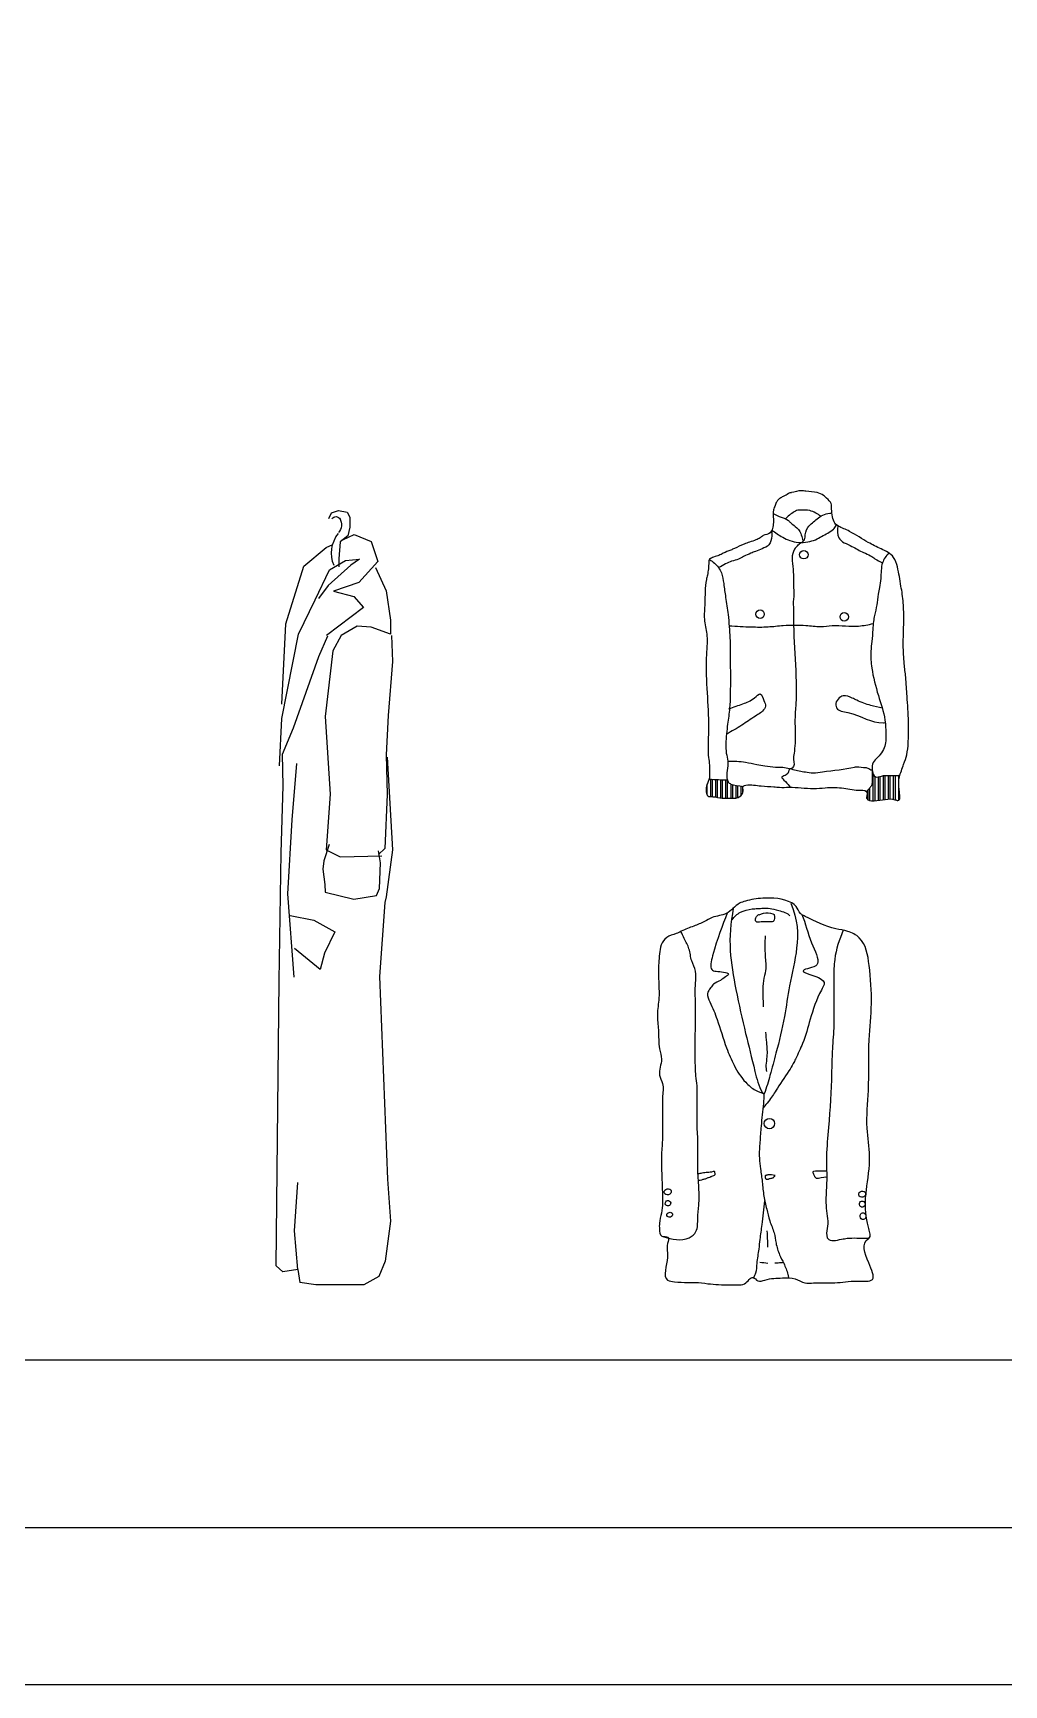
# Model space of a CAD drawing. Header units: inches. Extents: x 8.4 to 50.9, y 14.4 to 39.2.
# Drawn here: x 36.803 to 38.807, y 14.425 to 17.839 of the extents above; entities that cross this region are included whole.
import ezdxf

# ---------------------------------------------------------------- set-up
doc = ezdxf.new("R2010")
doc.units = ezdxf.units.IN
doc.header["$MEASUREMENT"] = 0
for name, color, linetype in [('02', 2, 'Continuous'), ('1', 1, 'Continuous'), ('8', 8, 'Continuous'), ('kadrbm', 4, 'Continuous')]:
    doc.layers.add(name, color=color, linetype=linetype)
pattern_1 = [(90, (37.782188, 15.220647), (-0.010493644, 8e-19), []), (90, (37.785686, 15.224145), (-0.010493644, 8e-19), [])]

# ---------------------------------------------------------------- blocks, each defined once
blk = doc.blocks.new('kadrbm')
at = {"layer": 'kadrbm', "color": 4}
blk.add_lwpolyline([(0, 0), (0, 24.7972), (21, 24.7972), (21, 0), (0, 0)], close=True, dxfattribs=at)
blk.add_lwpolyline([(20.6631, 0.3257), (20.6631, 24.4603), (0.3369, 24.4603), (0.3369, 0.3257), (20.6631, 0.3257)], dxfattribs=at)

msp = doc.modelspace()

# ---------------------------------------------------------------- hatches: boundary and pattern name
at = {"layer": '8'}
h = msp.add_hatch(dxfattribs=at)
h.set_pattern_fill('ANSI32', color=256, scale=0.001102, angle=45, style=0)
h.set_pattern_definition(pattern_1)
edge = h.paths.add_edge_path()
edge.add_spline(control_points=[(38.2363, 16.2954), (38.2315, 16.2959), (38.2222, 16.2952), (38.2055, 16.2964), (38.1989, 16.297)], knot_values=[8.731949, 8.731949, 8.731949, 8.731949, 13.497969, 16.69904, 16.69904, 16.69904, 16.69904], degree=3, periodic=0)
edge.add_spline(control_points=[(38.1989, 16.297), (38.1976, 16.2926), (38.1938, 16.2863), (38.192, 16.2743), (38.1922, 16.2671), (38.1977, 16.2602), (38.2096, 16.2614), (38.2237, 16.2564), (38.2395, 16.2578), (38.2512, 16.2569), (38.2628, 16.2597), (38.2715, 16.2699), (38.268, 16.2794), (38.2688, 16.2816)], knot_values=[195.318411, 195.318411, 195.318411, 195.318411, 199.110348, 201.048487, 205.229399, 206.079488, 209.123723, 214.844296, 219.030119, 221.693821, 224.463868, 228.576579, 230.954341, 230.954341, 230.954341, 230.954341], degree=3, periodic=0)
edge.add_spline(control_points=[(38.2688, 16.2816), (38.2599, 16.2831), (38.2472, 16.2837), (38.2383, 16.2897), (38.2367, 16.294), (38.2363, 16.2954)], knot_values=[139.497198, 139.497198, 139.497198, 139.497198, 146.754064, 149.138967, 150.296149, 150.296149, 150.296149, 150.296149], degree=3, periodic=0)
h = msp.add_hatch(dxfattribs=at)
h.set_pattern_fill('ANSI32', color=256, scale=0.001102, angle=45, style=0)
h.set_pattern_definition(pattern_1)
edge = h.paths.add_edge_path()
edge.add_spline(control_points=[(38.5928, 16.305), (38.5902, 16.3046), (38.5778, 16.3032), (38.5616, 16.3068), (38.539, 16.2976), (38.5366, 16.3093), (38.5353, 16.3161)], knot_values=[0.182308, 0.182308, 0.182308, 0.182308, 2.337761, 10.606332, 14.11268, 18.581583, 18.581583, 18.581583, 18.581583], degree=3, periodic=0)
edge.add_spline(control_points=[(38.5353, 16.3161), (38.5354, 16.3098), (38.5348, 16.2992), (38.5361, 16.285), (38.5293, 16.2775), (38.5258, 16.2735), (38.5239, 16.2712)], knot_values=[131.838767, 131.838767, 131.838767, 131.838767, 136.996501, 140.737997, 142.600226, 145.013389, 145.013389, 145.013389, 145.013389], degree=3, periodic=0)
edge.add_spline(control_points=[(38.5239, 16.2712), (38.5247, 16.2703), (38.5259, 16.267), (38.5237, 16.2588), (38.5237, 16.2588), (38.5256, 16.2485), (38.5635, 16.2551), (38.5758, 16.257), (38.5957, 16.249), (38.5893, 16.2801), (38.59, 16.2942), (38.5924, 16.3037), (38.5928, 16.305)], knot_values=[300.34562, 300.34562, 300.34562, 300.34562, 301.399788, 303.337925, 304.098985, 304.859152, 313.644269, 319.402602, 320.971454, 326.872387, 333.75608, 334.824843, 334.824843, 334.824843, 334.824843], degree=3, periodic=0)

# ---------------------------------------------------------------- linework, layer by layer
at = {"layer": '02'}
for p, q in [((37.4133, 16.8352), (37.4187, 16.8472)), ((37.4187, 16.8472), (37.4333, 16.8522)), ((37.4333, 16.8522), (37.4515, 16.8482)), ((37.4515, 16.8482), (37.4569, 16.8382)), ((37.4569, 16.8382), (37.4569, 16.8172)), ((37.4524, 16.7992), (37.4369, 16.7872)), ((37.4425, 16.7915), (37.4655, 16.8023)), ((37.4569, 16.8172), (37.4524, 16.7992)), ((37.4655, 16.8023), (37.5008, 16.7877)), ((37.3618, 16.7367), (37.4081, 16.7756)), ((37.4081, 16.7756), (37.4216, 16.7818)), ((37.4369, 16.7872), (37.4342, 16.7522)), ((37.5008, 16.7877), (37.5145, 16.7464)), ((37.3248, 16.6175), (37.3618, 16.7367)), ((37.3855, 16.6676), (37.4148, 16.7295)), ((37.4589, 16.7392), (37.4119, 16.6967)), ((37.4148, 16.7295), (37.4479, 16.7489)), ((37.4342, 16.7522), (37.4342, 16.7352)), ((37.4479, 16.7489), (37.4765, 16.7513)), ((37.4765, 16.7513), (37.4589, 16.7392)), ((37.5145, 16.7464), (37.4757, 16.703)), ((37.5101, 16.7343), (37.5317, 16.6858)), ((37.4119, 16.6967), (37.3921, 16.67)), ((37.4757, 16.703), (37.4231, 16.6853)), ((37.3508, 16.596), (37.3855, 16.6676)), ((37.4231, 16.6853), (37.4654, 16.6744)), ((37.4654, 16.6744), (37.4847, 16.6514)), ((37.5317, 16.6858), (37.5405, 16.6251)), ((37.4847, 16.6514), (37.4087, 16.5936)), ((37.5405, 16.6251), (37.5405, 16.596)), ((37.3161, 16.4514), (37.3248, 16.6175)), ((37.3161, 16.4223), (37.3508, 16.596)), ((37.3927, 16.5499), (37.4113, 16.5927)), ((37.439, 16.5935), (37.4214, 16.562)), ((37.4721, 16.613), (37.439, 16.5935)), ((37.5008, 16.6105), (37.4721, 16.613)), ((37.5405, 16.596), (37.5008, 16.6105)), ((37.5427, 16.5935), (37.5449, 16.5401)), ((37.4214, 16.562), (37.4059, 16.4261)), ((37.3404, 16.4029), (37.3927, 16.5499)), ((37.5449, 16.5401), (37.5361, 16.4285)), ((37.3115, 16.324), (37.3161, 16.4223)), ((37.4059, 16.4261), (37.4165, 16.266)), ((37.5361, 16.4285), (37.5315, 16.3473)), ((37.3181, 16.3483), (37.3404, 16.4029)), ((37.3194, 16.283), (37.3181, 16.3483)), ((37.3468, 16.3289), (37.3371, 16.2126)), ((37.5315, 16.3473), (37.5337, 16.2648)), ((37.5337, 16.3424), (37.5447, 16.1507)), ((37.315, 16.1447), (37.3194, 16.283)), ((37.4165, 16.266), (37.4079, 16.1507)), ((37.5337, 16.2648), (37.5293, 16.1531)), ((37.3371, 16.2126), (37.3282, 16.0597)), ((37.4143, 16.1617), (37.4032, 16.1277)), ((37.4079, 16.1507), (37.4366, 16.1361)), ((37.5293, 16.1531), (37.516, 16.141)), ((37.5204, 16.124), (37.516, 16.1483)), ((37.5447, 16.1507), (37.5315, 16.0536)), ((37.3106, 15.8801), (37.315, 16.1447)), ((37.4032, 16.1277), (37.401, 16.1107)), ((37.4366, 16.1361), (37.5226, 16.1386)), ((37.5182, 16.0706), (37.5204, 16.124)), ((37.401, 16.1107), (37.4055, 16.0792)), ((37.4055, 16.0792), (37.4057, 16.0633)), ((37.3282, 16.0597), (37.3415, 15.8874)), ((37.4057, 16.0633), (37.4653, 16.0488)), ((37.4653, 16.0488), (37.5116, 16.056)), ((37.5116, 16.056), (37.5182, 16.0706)), ((37.5315, 16.0536), (37.5293, 16.0415)), ((37.3338, 16.0148), (37.3822, 16.0051)), ((37.5293, 16.0415), (37.5182, 15.8886)), ((37.3822, 16.0051), (37.4261, 15.981)), ((37.4261, 15.981), (37.4042, 15.9374)), ((37.3954, 15.9036), (37.3426, 15.9471)), ((37.4042, 15.9374), (37.3954, 15.9036)), ((37.305, 15.2908), (37.3106, 15.8801)), ((37.5182, 15.8886), (37.5345, 15.4704)), ((37.5345, 15.4704), (37.5411, 15.383)), ((37.3425, 15.3636), (37.3491, 15.4631)), ((37.3493, 15.2835), (37.3425, 15.3636)), ((37.5411, 15.383), (37.53, 15.3005)), ((37.53, 15.3005), (37.5168, 15.2689)), ((37.3182, 15.2787), (37.305, 15.2908)), ((37.3491, 15.2835), (37.3182, 15.2787)), ((37.3491, 15.2835), (37.3535, 15.2568)), ((37.5168, 15.2689), (37.4859, 15.252)), ((37.3866, 15.252), (37.3535, 15.2568)), ((37.4859, 15.252), (37.3866, 15.252))]:
    msp.add_line(p, q, dxfattribs=at)
for centre, radius in [((38.3943, 16.7606), 0.00876), ((38.3039, 16.6376), 0.00876), ((38.4778, 16.6321), 0.00876), ((38.3231, 15.5849), 0.0107)]:
    msp.add_circle(centre, radius, dxfattribs=at)
at = {"layer": '02', "extrusion": (0, 0, -1)}
for centre, major_axis, start_param, end_param in [((37.4279, 16.827), (0, 0.0122), 5.445493, 7.226045), ((37.4197, 16.8224), (0, 0.022), 0.949628, 2.398127), ((37.4737, 16.7637), (0, 0.0602), 4.274758, 5.450762)]:
    msp.add_ellipse(centre, major_axis=major_axis, ratio=0.909091, start_param=start_param, end_param=end_param, dxfattribs=at)
at = {"layer": '02'}
for centre, major_axis, ratio in [((38.1132, 15.444), (0.00726, 0.00174), 0.841188), ((38.5148, 15.4392), (-0.00725, -0.00167), 0.839764), ((38.1138, 15.4204), (0.00552, 0.00101), 0.997842), ((38.1173, 15.3966), (0.00581, 0.00159), 0.848567), ((38.5148, 15.4186), (0.0012, -0.00621), 0.928429), ((38.5165, 15.3937), (0.00088, -0.00705), 0.843991)]:
    msp.add_ellipse(centre, major_axis=major_axis, ratio=ratio, dxfattribs=at)
for points, knots in [([(38.3447, 16.8774), (38.3447, 16.8774), (38.3415, 16.8748), (38.3376, 16.8695), (38.3354, 16.8617), (38.3292, 16.8507), (38.332, 16.8353), (38.3311, 16.8211), (38.3287, 16.8112), (38.3229, 16.8028), (38.3117, 16.8022), (38.3039, 16.7948), (38.2944, 16.7908), (38.2826, 16.7865), (38.2676, 16.7815), (38.2551, 16.7751), (38.2407, 16.7689), (38.23, 16.765), (38.219, 16.7587), (38.2106, 16.7573), (38.1978, 16.7511), (38.198, 16.7428), (38.1973, 16.7312), (38.1957, 16.7199), (38.1894, 16.6963), (38.1911, 16.6653), (38.1869, 16.6275), (38.1955, 16.5963), (38.1941, 16.5695), (38.1903, 16.5051), (38.1997, 16.4365), (38.1963, 16.37), (38.1967, 16.3428), (38.2002, 16.3255), (38.1989, 16.3115), (38.2005, 16.2969), (38.1939, 16.2871), (38.192, 16.2743), (38.1922, 16.2671), (38.1977, 16.2602), (38.2096, 16.2614), (38.2237, 16.2564), (38.2395, 16.2578), (38.2512, 16.2569), (38.2628, 16.2597), (38.2717, 16.2703), (38.2666, 16.2828), (38.2839, 16.2865), (38.3029, 16.2821), (38.3292, 16.2817), (38.3464, 16.2792), (38.3731, 16.2813), (38.4053, 16.276), (38.4366, 16.2788), (38.4636, 16.2807), (38.4887, 16.2755), (38.51, 16.2731), (38.528, 16.2746), (38.5237, 16.2588), (38.5237, 16.2588), (38.5256, 16.2485), (38.5635, 16.2551), (38.5758, 16.257), (38.5957, 16.249), (38.5893, 16.2801), (38.5902, 16.3003), (38.6002, 16.3262), (38.6077, 16.3481), (38.6101, 16.3692), (38.6102, 16.3919), (38.6106, 16.4241), (38.6076, 16.4635), (38.6053, 16.5036), (38.601, 16.5384), (38.599, 16.5719), (38.6004, 16.6073), (38.6009, 16.6427), (38.599, 16.6726), (38.5934, 16.7035), (38.5895, 16.7293), (38.5806, 16.7598), (38.5538, 16.7725), (38.5225, 16.7872), (38.4965, 16.8062), (38.4681, 16.8178), (38.4547, 16.8265), (38.4509, 16.8503), (38.4522, 16.8679), (38.443, 16.8754), (38.4334, 16.8845), (38.4195, 16.8909), (38.403, 16.8909), (38.3853, 16.894), (38.3758, 16.8899), (38.3686, 16.8891)], [13.762562, 13.762562, 13.762562, 13.762562, 14.801394, 16.490247, 18.818438, 21.430492, 26.729288, 30.409894, 33.659085, 35.109284, 39.360259, 41.490997, 44.105068, 47.782669, 51.077954, 56.982561, 59.24147, 63.986238, 66.60031, 69.122997, 70.574212, 72.220523, 76.1174, 79.947627, 82.621213, 96.049308, 104.913355, 113.441897, 122.087169, 126.631093, 166.195715, 177.655209, 183.189792, 187.439407, 192.000401, 194.660982, 199.110348, 201.048487, 205.229399, 206.079488, 209.123723, 214.844296, 219.030119, 221.693821, 224.463868, 228.576579, 231.237159, 232.938537, 241.387473, 247.956195, 251.464301, 257.184879, 271.284963, 277.753955, 283.094906, 292.235506, 296.817647, 301.399788, 303.337925, 304.098985, 304.859152, 313.644269, 319.402602, 320.971454, 326.872387, 333.75608, 340.76485, 346.415941, 353.268011, 357.829005, 365.05058, 379.51377, 390.18327, 397.822933, 408.092223, 417.214215, 427.096373, 437.007791, 441.631845, 452.703773, 458.714118, 467.387685, 475.739552, 488.16062, 494.805024, 498.032029, 505.244442, 508.308824, 512.421537, 514.639697, 518.754264, 525.496626, 528.160328, 534.249547, 534.249547, 534.249547, 534.249547]), ([(38.3447, 16.8774), (38.3473, 16.8792), (38.3535, 16.8819), (38.3602, 16.8859), (38.3646, 16.8887), (38.3686, 16.8891)], [1.875494, 1.875494, 1.875494, 1.875494, 4.110717, 7.325234, 8.313542, 8.313542, 8.313542, 8.313542]), ([(38.3307, 16.8458), (38.3423, 16.8387), (38.3563, 16.8377), (38.3681, 16.8255), (38.379, 16.8176), (38.3879, 16.8079), (38.3909, 16.7943), (38.3926, 16.7901), (38.3938, 16.7894)], [1.340018, 1.340018, 1.340018, 1.340018, 10.546521, 12.317448, 15.20345, 20.036663, 23.046575, 24.308181, 24.308181, 24.308181, 24.308181]), ([(38.4288, 16.84), (38.4244, 16.8441), (38.4041, 16.8552), (38.3933, 16.8514), (38.3807, 16.8534), (38.3716, 16.8471), (38.363, 16.8415), (38.3581, 16.8367), (38.3563, 16.8348)], [2.817936, 2.817936, 2.817936, 2.817936, 7.483532, 12.028242, 14.377561, 17.17863, 20.654789, 22.804919, 22.804919, 22.804919, 22.804919]), ([(38.3968, 16.7958), (38.3972, 16.8034), (38.3989, 16.8155), (38.4118, 16.8263), (38.4221, 16.8347), (38.433, 16.8439), (38.4443, 16.8455), (38.4507, 16.8468), (38.4521, 16.8471)], [1.421591, 1.421591, 1.421591, 1.421591, 7.3646, 11.127825, 14.575416, 18.397554, 22.465834, 23.659094, 23.659094, 23.659094, 23.659094]), ([(38.3274, 16.8096), (38.3281, 16.8026), (38.3288, 16.7926), (38.3214, 16.7783), (38.3083, 16.773), (38.2957, 16.7681), (38.283, 16.7626), (38.2712, 16.758), (38.2588, 16.7503), (38.2454, 16.7477), (38.2318, 16.7411), (38.2231, 16.7364), (38.2183, 16.7338)], [0.595166, 0.595166, 0.595166, 0.595166, 6.204306, 8.681091, 13.103988, 17.117719, 19.906915, 24.380013, 27.502453, 31.680881, 35.351087, 39.801005, 39.801005, 39.801005, 39.801005]), ([(38.3283, 16.8115), (38.3355, 16.806), (38.3477, 16.7979), (38.3707, 16.7861), (38.3948, 16.7844), (38.4185, 16.7909), (38.4351, 16.8013), (38.4514, 16.808), (38.459, 16.8174), (38.4619, 16.822)], [5.037315, 5.037315, 5.037315, 5.037315, 12.377295, 17.033364, 26.901749, 31.000852, 34.852326, 42.790959, 45.198297, 45.198297, 45.198297, 45.198297]), ([(38.4646, 16.8204), (38.4636, 16.8112), (38.4614, 16.79), (38.4937, 16.7795), (38.5135, 16.7655), (38.5312, 16.7602), (38.5425, 16.7504), (38.5514, 16.7464), (38.5568, 16.7434), (38.5569, 16.7434)], [0, 0, 0, 0, 6.785571, 15.679615, 23.092094, 27.417434, 30.331146, 35.184285, 35.32493, 35.32493, 35.32493, 35.32493]), ([(38.3814, 16.7792), (38.379, 16.777), (38.3727, 16.7697), (38.369, 16.7553), (38.3712, 16.7408), (38.3731, 16.7203), (38.3726, 16.6987), (38.3743, 16.675), (38.3717, 16.662), (38.3731, 16.6509), (38.3717, 16.578), (38.3828, 16.5041), (38.3754, 16.4234), (38.3765, 16.3916), (38.3765, 16.3706), (38.3743, 16.3502), (38.3719, 16.3376), (38.3764, 16.32), (38.361, 16.3178), (38.3647, 16.3054), (38.3439, 16.3021), (38.3583, 16.2906), (38.3635, 16.2836), (38.3657, 16.2797)], [5.454417, 5.454417, 5.454417, 5.454417, 8.117831, 13.469258, 16.769349, 20.087971, 30.275698, 35.440517, 38.569269, 41.247095, 44.21941, 95.595937, 103.920872, 110.622065, 115.834103, 121.79072, 126.273702, 132.230319, 133.719472, 138.564066, 140.949582, 144.153402, 148.017522, 148.017522, 148.017522, 148.017522]), ([(38.5696, 16.7641), (38.5639, 16.758), (38.5531, 16.7432), (38.5541, 16.7148), (38.5511, 16.6945), (38.5472, 16.6754), (38.5454, 16.6568), (38.5411, 16.6385), (38.5374, 16.6213), (38.5366, 16.6034), (38.5349, 16.5834), (38.5318, 16.5552), (38.5342, 16.5193), (38.5471, 16.4706), (38.5625, 16.4268), (38.5637, 16.3938), (38.5642, 16.37), (38.5553, 16.3466), (38.5345, 16.3327), (38.5356, 16.3134), (38.5347, 16.3003), (38.5361, 16.285), (38.5293, 16.2775), (38.5258, 16.2735), (38.5239, 16.2712)], [4.299752, 4.299752, 4.299752, 4.299752, 10.877967, 19.440603, 24.652641, 28.449425, 34.951564, 41.314152, 44.746671, 49.229654, 55.941205, 61.153242, 70.832744, 86.685042, 101.287092, 109.882115, 113.253378, 121.579958, 129.550732, 131.039884, 136.996501, 140.737997, 142.600226, 145.013389, 145.013389, 145.013389, 145.013389]), ([(38.1995, 16.7505), (38.2031, 16.7484), (38.2131, 16.7414), (38.2254, 16.7251), (38.2293, 16.697), (38.2327, 16.6715), (38.2388, 16.6319), (38.2422, 16.591), (38.2423, 16.536), (38.243, 16.4876), (38.2414, 16.4419), (38.2362, 16.4079), (38.2331, 16.3771), (38.2331, 16.351), (38.2408, 16.3266), (38.232, 16.3066), (38.2383, 16.2897), (38.2472, 16.2837), (38.2599, 16.2831), (38.2688, 16.2816)], [12.097269, 12.097269, 12.097269, 12.097269, 15.602335, 22.256428, 28.143517, 36.409839, 46.203487, 59.611052, 70.779707, 91.255573, 99.082512, 108.08713, 119.311619, 124.523657, 129.052884, 139.476962, 140.65438, 143.039282, 150.296149, 150.296149, 150.296149, 150.296149]), ([(38.2401, 16.6137), (38.2554, 16.6127), (38.2821, 16.6112), (38.3195, 16.6108), (38.3567, 16.6154), (38.3931, 16.6157), (38.4267, 16.6109), (38.4629, 16.6162), (38.4996, 16.6102), (38.5275, 16.6159), (38.5375, 16.6184)], [2.758428, 2.758428, 2.758428, 2.758428, 15.266221, 24.62152, 33.22648, 45.899149, 54.237069, 60.741016, 75.603673, 83.969253, 83.969253, 83.969253, 83.969253]), ([(38.2396, 16.4421), (38.2494, 16.4456), (38.2679, 16.4522), (38.2883, 16.4594), (38.3061, 16.4788), (38.3108, 16.4591), (38.3168, 16.4495), (38.31, 16.4362), (38.291, 16.4257), (38.2659, 16.4069), (38.2453, 16.3956), (38.2345, 16.3898)], [0, 0, 0, 0, 8.361946, 15.70094, 19.607196, 23.829332, 27.207148, 28.730527, 35.244229, 44.472027, 54.461854, 54.461854, 54.461854, 54.461854]), ([(38.5562, 16.4436), (38.5482, 16.445), (38.5303, 16.4487), (38.5097, 16.4569), (38.4919, 16.4654), (38.4796, 16.4713), (38.4678, 16.4655), (38.4596, 16.4577), (38.4604, 16.4373), (38.5069, 16.4338), (38.5341, 16.411), (38.5611, 16.4134), (38.5624, 16.4135)], [5.169428, 5.169428, 5.169428, 5.169428, 11.76842, 20.101663, 23.009986, 28.266942, 29.79152, 33.517815, 36.923547, 43.794331, 64.570524, 65.616055, 65.616055, 65.616055, 65.616055]), ([(38.2373, 16.3341), (38.2496, 16.334), (38.2698, 16.3334), (38.2948, 16.3273), (38.3153, 16.3243), (38.3308, 16.3214), (38.3504, 16.3222), (38.3711, 16.3169), (38.3944, 16.3119), (38.4143, 16.3091), (38.4492, 16.3145), (38.481, 16.3168), (38.5053, 16.3233), (38.5185, 16.3204), (38.5259, 16.3206), (38.5306, 16.3169), (38.5344, 16.3155), (38.5353, 16.3152)], [3.080592, 3.080592, 3.080592, 3.080592, 13.130795, 19.5152, 24.049461, 30.059369, 32.295723, 40.060666, 47.224195, 51.712365, 56.983373, 76.083296, 77.574199, 81.301451, 82.134696, 84.491744, 85.276242, 85.276242, 85.276242, 85.276242]), ([(38.5352, 16.3169), (38.5365, 16.3098), (38.5387, 16.2975), (38.5616, 16.3068), (38.5778, 16.3032), (38.5902, 16.3046), (38.5928, 16.305)], [0, 0, 0, 0, 4.651211, 8.157558, 16.426129, 18.581583, 18.581583, 18.581583, 18.581583]), ([(38.1989, 16.297), (38.2055, 16.2964), (38.2222, 16.2952), (38.2315, 16.2959), (38.2363, 16.2954)], [8.731949, 8.731949, 8.731949, 8.731949, 11.93302, 16.69904, 16.69904, 16.69904, 16.69904]), ([(38.2486, 16.0302), (38.243, 15.9988), (38.2385, 15.9453), (38.2545, 15.8567), (38.2732, 15.7738), (38.2896, 15.7088), (38.301, 15.6602), (38.3103, 15.6476), (38.3118, 15.647)], [0.826982, 0.826982, 0.826982, 0.826982, 24.985993, 47.495816, 74.03429, 97.329362, 109.392305, 110.701853, 110.701853, 110.701853, 110.701853]), ([(38.2466, 16.0062), (38.2506, 16.0129), (38.2634, 16.0239), (38.2831, 16.0283), (38.2986, 16.0294), (38.318, 16.0305), (38.3305, 16.0294), (38.3608, 16.0197), (38.3653, 16.0146)], [0, 0, 0, 0, 6.224259, 13.07015, 16.267908, 19.437883, 28.310931, 32.828258, 32.828258, 32.828258, 32.828258]), ([(38.3007, 16.0167), (38.298, 16.0145), (38.2922, 16.0077), (38.2963, 16.0002), (38.3056, 16.0018), (38.3144, 16.0022), (38.3244, 16.0013), (38.3346, 16.0026), (38.3336, 16.0122), (38.3333, 16.0174), (38.3247, 16.0202), (38.3158, 16.0212), (38.3064, 16.0181), (38.3026, 16.0164), (38.3007, 16.0167)], [1.325834, 1.325834, 1.325834, 1.325834, 3.374683, 5.377354, 7.079249, 11.219547, 13.164569, 15.558636, 18.327694, 19.299064, 20.067812, 25.907928, 27.216999, 28.918893, 28.918893, 28.918893, 28.918893]), ([(38.3904, 16.0167), (38.3974, 15.9988), (38.4063, 15.9631), (38.4293, 15.9179), (38.4159, 15.9083), (38.377, 15.8994), (38.4279, 15.8889), (38.4395, 15.8758), (38.4223, 15.8482), (38.4052, 15.7952), (38.397, 15.7605), (38.3806, 15.7258), (38.3718, 15.7069), (38.3579, 15.6854), (38.3408, 15.6602), (38.3277, 15.6388), (38.3189, 15.6268), (38.31, 15.6175)], [6.032319, 6.032319, 6.032319, 6.032319, 22.822797, 36.595105, 41.993095, 45.507805, 55.98419, 63.034327, 67.134823, 84.462867, 102.06727, 112.016526, 114.943254, 119.661831, 132.748099, 137.320062, 146.223697, 146.223697, 146.223697, 146.223697]), ([(38.3674, 16.0402), (38.3821, 16.0058), (38.3838, 15.951), (38.3642, 15.8752), (38.3547, 15.8012), (38.3395, 15.7402), (38.3252, 15.6874), (38.3174, 15.6595), (38.3123, 15.6468)], [0.62489, 0.62489, 0.62489, 0.62489, 25.758179, 48.268002, 66.063636, 87.776934, 101.120312, 112.051769, 112.051769, 112.051769, 112.051769]), ([(38.1032, 15.3514), (38.1222, 15.3462), (38.1478, 15.3391), (38.1764, 15.363), (38.174, 15.3895), (38.1786, 15.419), (38.1779, 15.4539), (38.1746, 15.4891), (38.1753, 15.519), (38.175, 15.5409), (38.1755, 15.5594), (38.1731, 15.5829), (38.1743, 15.6104), (38.1736, 15.639), (38.1748, 15.6626), (38.1712, 15.6829), (38.1693, 15.7254), (38.1705, 15.7752), (38.1709, 15.833), (38.1692, 15.8691), (38.1733, 15.8997), (38.1607, 15.9217), (38.1591, 15.9459), (38.1481, 15.9651), (38.1429, 15.9772), (38.1406, 15.9822)], [0, 0, 0, 0, 15.177927, 20.541274, 28.178502, 35.780074, 45.987065, 57.201226, 65.43267, 71.030052, 75.63966, 80.918088, 90.795821, 98.698007, 104.953905, 110.58998, 115.868408, 140.632331, 152.439515, 164.246697, 171.22367, 177.506328, 184.667093, 191.153249, 195.773177, 195.773177, 195.773177, 195.773177]), ([(38.4755, 15.9845), (38.4675, 15.9649), (38.4566, 15.9329), (38.456, 15.88), (38.4559, 15.8348), (38.4568, 15.7858), (38.4533, 15.7451), (38.4518, 15.7066), (38.4511, 15.6487), (38.446, 15.584), (38.4395, 15.511), (38.4431, 15.4668), (38.4381, 15.4285), (38.4425, 15.3941), (38.445, 15.3733), (38.4398, 15.3583), (38.4453, 15.3396), (38.4674, 15.3453), (38.4925, 15.3497), (38.5119, 15.3479), (38.5266, 15.3479), (38.5279, 15.3479)], [7.910371, 7.910371, 7.910371, 7.910371, 25.544182, 36.255358, 51.945435, 63.534697, 77.417234, 86.021071, 95.144804, 127.34613, 143.057844, 151.390165, 168.572653, 174.500647, 180.404239, 185.79797, 187.495333, 195.572983, 198.84127, 210.124992, 211.199632, 211.199632, 211.199632, 211.199632]), ([(38.312, 15.6468), (38.3117, 15.64), (38.3107, 15.6176), (38.3057, 15.5845), (38.3042, 15.5527), (38.3021, 15.5308), (38.3021, 15.5122), (38.3049, 15.4899), (38.3087, 15.4637), (38.3109, 15.4356), (38.3176, 15.4091), (38.3229, 15.3833), (38.3338, 15.3611), (38.3364, 15.3367), (38.3427, 15.3153), (38.354, 15.2949), (38.3599, 15.2789), (38.3624, 15.2687), (38.3629, 15.2665)], [0, 0, 0, 0, 5.689397, 18.842296, 28.085057, 32.378083, 37.316949, 43.607491, 51.244718, 59.535355, 67.154213, 74.186497, 81.604924, 87.570985, 94.688613, 100.145828, 107.0634, 108.958399, 108.958399, 108.958399, 108.958399]), ([(38.1757, 15.4817), (38.1785, 15.4822), (38.185, 15.4833), (38.1962, 15.4849), (38.2031, 15.4847), (38.2097, 15.4872), (38.2092, 15.4843), (38.2109, 15.483), (38.2107, 15.4808), (38.2104, 15.4769), (38.2051, 15.4767), (38.2012, 15.4743), (38.1982, 15.473), (38.1947, 15.4723), (38.1918, 15.471), (38.1889, 15.4698), (38.1858, 15.4693), (38.1822, 15.4676), (38.1794, 15.4672), (38.1769, 15.4677), (38.1765, 15.4678)], [0, 0, 0, 0, 2.418064, 5.523646, 9.069044, 9.49617, 9.9527, 10.776829, 11.169009, 11.719536, 13.839734, 14.353054, 15.63778, 16.546312, 17.359426, 18.228921, 19.166607, 20.036104, 21.460771, 21.761866, 21.761866, 21.761866, 21.761866]), ([(38.4414, 15.4864), (38.4344, 15.4864), (38.4254, 15.4864), (38.4167, 15.4864), (38.4122, 15.4858), (38.4138, 15.4819), (38.4152, 15.4794), (38.4161, 15.4766), (38.4188, 15.4691), (38.4317, 15.4752), (38.4396, 15.4746), (38.4417, 15.4744)], [0.924882, 0.924882, 0.924882, 0.924882, 6.667789, 8.299361, 8.907278, 9.763145, 10.856201, 11.693676, 12.163595, 17.317335, 19.084368, 19.084368, 19.084368, 19.084368]), ([(38.3129, 15.4254), (38.3113, 15.4089), (38.3084, 15.3823), (38.3036, 15.3492), (38.301, 15.3224), (38.2968, 15.2995), (38.2963, 15.2789), (38.2919, 15.2698), (38.2903, 15.2668)], [5.246539, 5.246539, 5.246539, 5.246539, 19.122857, 27.749717, 33.330877, 41.643617, 47.4019, 50.19078, 50.19078, 50.19078, 50.19078]), ([(38.3519, 15.298), (38.3484, 15.2974), (38.3425, 15.2967), (38.3367, 15.2968), (38.3344, 15.2968)], [2.780117, 2.780117, 2.780117, 2.780117, 5.796283, 7.706625, 7.706625, 7.706625, 7.706625])]:
    msp.add_open_spline(points, degree=3, knots=knots, dxfattribs=at)
for points in [[(38.3814, 16.7792), (38.3875, 16.7846), (38.3938, 16.7891), (38.3959, 16.7916), (38.3968, 16.7965)], [(38.3971, 16.0131), (38.4604, 15.9874), (38.4848, 15.9822), (38.5086, 15.9691), (38.5291, 15.912), (38.5338, 15.8331), (38.5293, 15.7582), (38.5275, 15.6532), (38.5249, 15.5753), (38.5302, 15.5178), (38.5284, 15.3681), (38.5284, 15.3477), (38.5268, 15.3467), (38.5284, 15.2972), (38.5358, 15.2627), (38.5045, 15.2595), (38.4584, 15.2559), (38.4353, 15.2559), (38.4144, 15.2559), (38.3964, 15.2557), (38.3762, 15.2644), (38.3501, 15.266), (38.314, 15.2617), (38.2993, 15.26), (38.2895, 15.2671), (38.272, 15.2538), (38.2574, 15.2517), (38.2406, 15.2517), (38.1962, 15.2541), (38.17, 15.2568), (38.1541, 15.2568), (38.1274, 15.2579), (38.113, 15.2616), (38.1129, 15.3081), (38.1129, 15.3374), (38.1138, 15.3503), (38.1009, 15.3526), (38.0961, 15.3667), (38.0961, 15.3792), (38.1003, 15.4002), (38.1026, 15.4212), (38.1019, 15.4517), (38.1012, 15.4741), (38.1001, 15.5032), (38.1004, 15.5217), (38.1024, 15.5549), (38.1024, 15.5717), (38.1024, 15.603), (38.1024, 15.6156), (38.1024, 15.6386), (38.1024, 15.6679), (38.0965, 15.6852), (38.1003, 15.7181), (38.0965, 15.7393), (38.094, 15.7787), (38.0919, 15.8101), (38.0949, 15.8443), (38.094, 15.8979), (38.0961, 15.9356), (38.0998, 15.9541), (38.1111, 15.9695), (38.1306, 15.9776), (38.1412, 15.9825), (38.1669, 15.9931), (38.189, 16.0026), (38.205, 16.0109), (38.2342, 16.0192), (38.2615, 16.0402), (38.2739, 16.0448), (38.2909, 16.0485), (38.3097, 16.0506), (38.3692, 16.0409), (38.3784, 16.0339), (38.3873, 16.0192), (38.3899, 16.017), (38.3971, 16.0131)], [(38.2362, 16.02), (38.206, 15.9319), (38.2041, 15.9032), (38.2286, 15.898), (38.2386, 15.8936), (38.2325, 15.8881), (38.2219, 15.8809), (38.208, 15.8731), (38.2019, 15.8659), (38.1953, 15.8537), (38.2003, 15.8365), (38.2151, 15.8003), (38.2347, 15.7414), (38.2503, 15.7054), (38.2742, 15.6703), (38.2947, 15.6539), (38.312, 15.6468)], [(38.3144, 15.9732), (38.3144, 15.9315), (38.3153, 15.9012), (38.3109, 15.8803), (38.3101, 15.8308), (38.3101, 15.8265)], [(38.3153, 15.7741), (38.317, 15.7524), (38.3179, 15.7229), (38.3161, 15.7055), (38.317, 15.6925)], [(38.335, 15.4778), (38.3196, 15.4788), (38.3173, 15.4782), (38.316, 15.4778), (38.3146, 15.4768), (38.3144, 15.4752), (38.3146, 15.4728), (38.3154, 15.4712), (38.3185, 15.4698), (38.3213, 15.4704), (38.3233, 15.4714), (38.3299, 15.4727), (38.3314, 15.4738), (38.3336, 15.4756), (38.3346, 15.4773), (38.3347, 15.4779)], [(38.3182, 15.3632), (38.3189, 15.3427), (38.3195, 15.3297)], [(38.3033, 15.2987), (38.3201, 15.2968)]]:
    msp.add_spline(points, degree=3, dxfattribs=at)
at = {"layer": '1'}
msp.add_line((30.2087, 15.0966), (50.5349, 15.0966), dxfattribs=at)

# ---------------------------------------------------------------- block references
at = {"layer": 'kadrbm'}
msp.add_blockref('kadrbm', (29.8718, 14.4249), dxfattribs=at)

doc.saveas('drawing.dxf')
